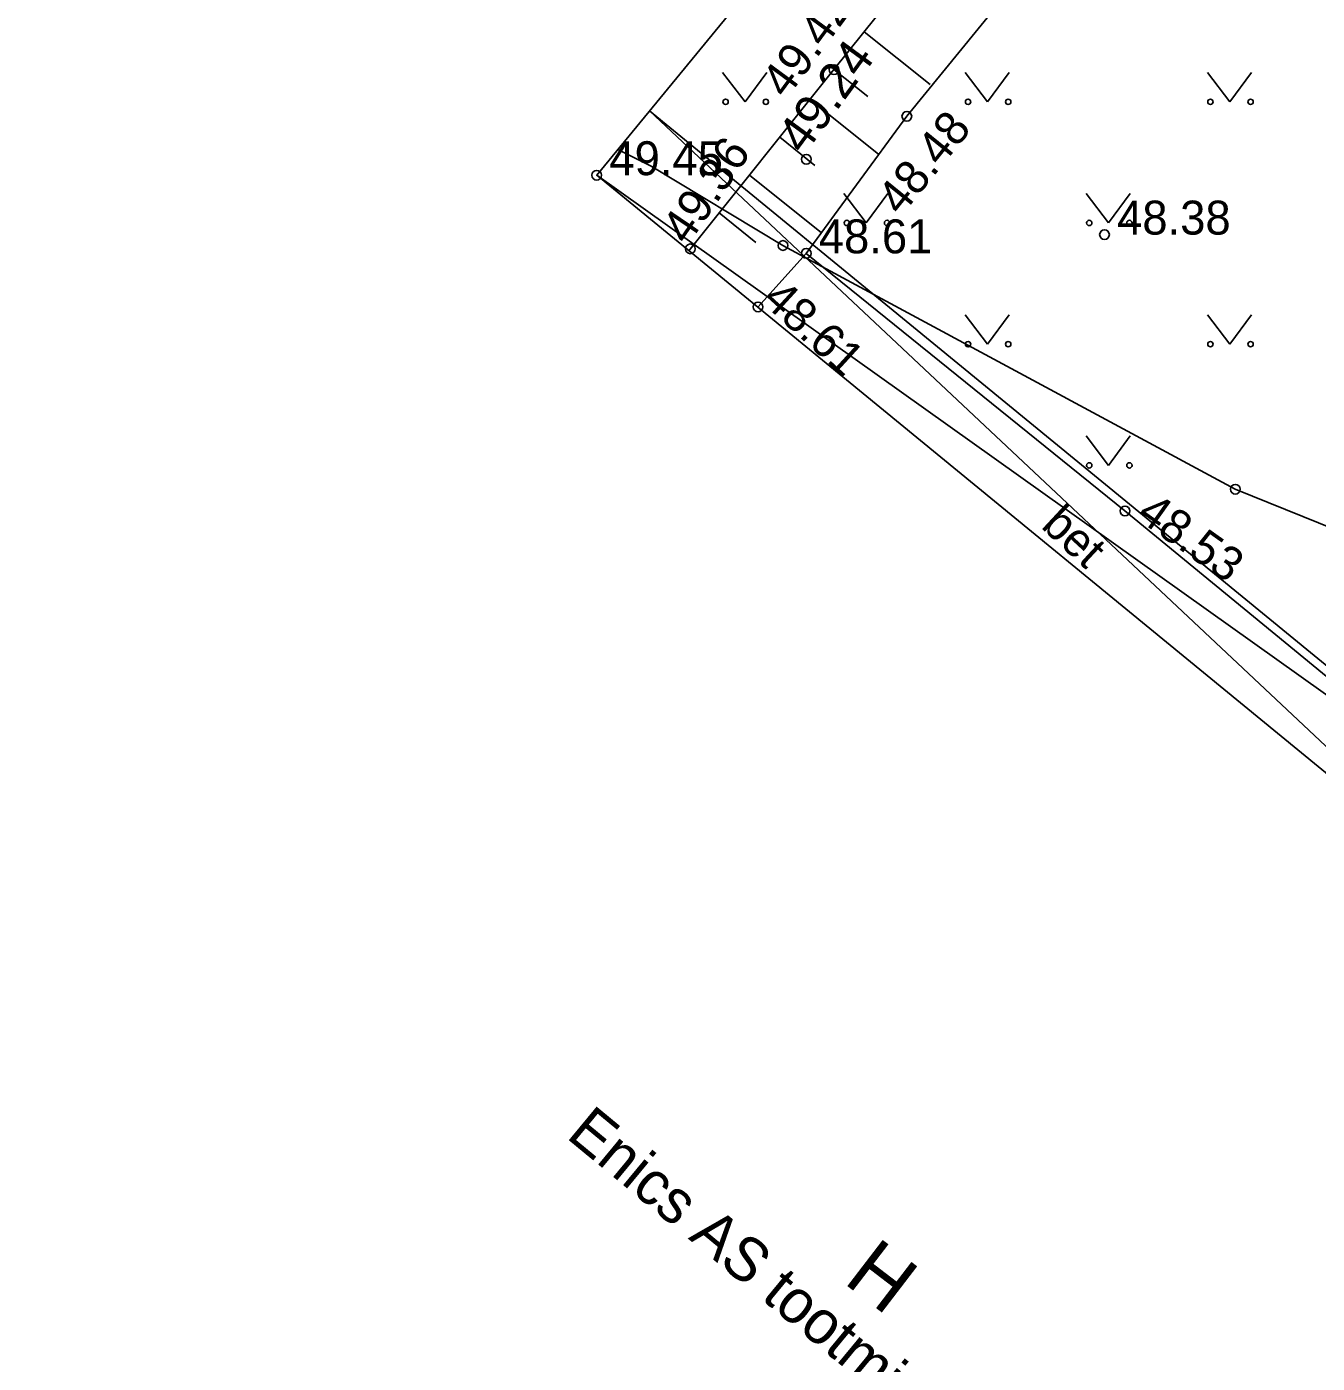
# Model space of a CAD drawing. Extents: x 640876 to 641418, y 6455595 to 6456085.
# Drawn here: x 641167.04 to 641193.66, y 6455893.98 to 6455921.55 of the extents above; entities that cross this region are included whole.
import ezdxf

# ---------------------------------------------------------------- set-up
doc = ezdxf.new("R2010")
doc.units = 0
for name, color, linetype in [('HALJASTUS', 7, 'Continuous'), ('HOONE', 7, 'Continuous'), ('HOONEDET', 7, 'Continuous'), ('KORGUS', 7, 'Continuous'), ('MOOTKORG', 7, 'Continuous'), ('MOOTMPUNKT', 7, 'Continuous'), ('MPKAABEL', 7, 'Continuous'), ('RELJEEF', 7, 'Continuous'), ('TEE', 7, 'Continuous')]:
    doc.layers.add(name, color=color, linetype=linetype)

msp = doc.modelspace()

# ---------------------------------------------------------------- linework, layer by layer
at = {"layer": 'HALJASTUS'}
for p, q in [((641181.394, 6455920.609), (641181.857, 6455920.002)), ((641181.857, 6455920.002), (641182.303, 6455920.609)), ((641186.394, 6455920.609), (641186.857, 6455920.002)), ((641186.857, 6455920.002), (641187.303, 6455920.609)), ((641191.394, 6455920.609), (641191.857, 6455920.002)), ((641191.857, 6455920.002), (641192.303, 6455920.609)), ((641183.894, 6455918.109), (641184.357, 6455917.502)), ((641184.357, 6455917.502), (641184.803, 6455918.109)), ((641188.894, 6455918.109), (641189.357, 6455917.502)), ((641189.357, 6455917.502), (641189.803, 6455918.109)), ((641186.394, 6455915.609), (641186.857, 6455915.002)), ((641186.857, 6455915.002), (641187.303, 6455915.609)), ((641191.394, 6455915.609), (641191.857, 6455915.002)), ((641191.857, 6455915.002), (641192.303, 6455915.609)), ((641188.894, 6455913.109), (641189.357, 6455912.502)), ((641189.357, 6455912.502), (641189.803, 6455913.109))]:
    msp.add_line(p, q, dxfattribs=at)
for centre in [(641181.456, 6455920.002), (641182.285, 6455920.002), (641186.456, 6455920.002), (641187.285, 6455920.002), (641191.456, 6455920.002), (641192.285, 6455920.002), (641183.956, 6455917.502), (641184.785, 6455917.502), (641188.956, 6455917.502), (641189.785, 6455917.502), (641186.456, 6455915.002), (641187.285, 6455915.002), (641191.456, 6455915.002), (641192.285, 6455915.002), (641188.956, 6455912.502), (641189.785, 6455912.502)]:
    msp.add_circle(centre, 0.055, dxfattribs=at)
at = {"layer": 'HOONE'}
for points in [[(641149.742, 6455963.717), (641189.36, 6455931.349), (641178.797, 6455918.488), (641209.743, 6455893.117), (641188.509, 6455867.25), (641179.281, 6455874.809), (641167.4, 6455884.521), (641162.961, 6455888.191)], [(641179.888, 6455919.816), (641199.46, 6455903.77), (641198.37, 6455902.441)]]:
    msp.add_lwpolyline(points, dxfattribs=at)
at = {"layer": 'HOONEDET'}
for p, q in [((641179.888, 6455919.816), (641198.37, 6455902.441)), ((641199.46, 6455903.77), (641178.797, 6455918.488))]:
    msp.add_line(p, q, dxfattribs=at)
at = {"layer": 'KORGUS'}
for centre in [(641183.691, 6455920.667), (641185.194, 6455919.704), (641189.271, 6455917.263), (641180.727, 6455916.969), (641182.125, 6455915.771), (641189.693, 6455911.562)]:
    msp.add_circle(centre, 0.1, dxfattribs=at)
at = {"layer": 'MOOTMPUNKT'}
for centre in [(641183.121, 6455918.816), (641178.797, 6455918.488), (641182.638, 6455917.038), (641183.118, 6455916.876), (641191.968, 6455912.01)]:
    msp.add_circle(centre, 0.1, dxfattribs=at)
at = {"layer": 'MPKAABEL'}
msp.add_lwpolyline([(641217.231, 6455897.043), (641216.873, 6455897.056), (641212.28, 6455900.551), (641203.071, 6455908.185), (641202.599, 6455908.111), (641199.952, 6455908.785), (641191.968, 6455912.01), (641182.638, 6455917.038), (641179.917, 6455918.673), (641179.233, 6455919.019)], dxfattribs=at)
at = {"layer": 'RELJEEF'}
for p, q in [((641184.316, 6455921.447), (641185.675, 6455920.359)), ((641183.691, 6455920.667), (641184.387, 6455920.109)), ((641183.198, 6455920.052), (641184.615, 6455918.916)), ((641182.573, 6455919.272), (641183.298, 6455918.69)), ((641181.947, 6455918.491), (641183.431, 6455917.302)), ((641181.322, 6455917.711), (641182.08, 6455917.103))]:
    msp.add_line(p, q, dxfattribs=at)
for points in [[(641151.026, 6455962.667), (641152.889, 6455965.903), (641154.684, 6455966.138), (641158.993, 6455964.066), (641177.637, 6455949.117), (641191.912, 6455936.582), (641192.954, 6455935.439), (641193.346, 6455934.637), (641193.426, 6455931.281), (641192.589, 6455929.191), (641189.209, 6455924.627), (641185.194, 6455919.704), (641183.118, 6455916.876)], [(641180.696, 6455916.931), (641183.691, 6455920.667), (641188.083, 6455926.146), (641190.953, 6455930.022), (641191.568, 6455931.875), (641191.593, 6455933.908), (641191.133, 6455934.798)]]:
    msp.add_lwpolyline(points, dxfattribs=at)
at = {"layer": 'TEE'}
msp.add_line((641183.118, 6455916.876), (641182.119, 6455915.764), dxfattribs=at)
msp.add_lwpolyline([(641195.845, 6455906.509), (641189.693, 6455911.562), (641183.118, 6455916.876)], dxfattribs=at)

# ---------------------------------------------------------------- texts
at = {"layer": 'HOONE'}
for s, height, rotation, p in [('Enics AS tootmishoone', 0.9, 320.4148, (641178.145, 6455898.642)), ('H', 1.2, 322.5447, (641183.862, 6455895.65))]:
    msp.add_text(s, height=height, rotation=rotation, dxfattribs=at).set_placement(p)
at = {"layer": 'HOONEDET'}
msp.add_text('bet', height=0.7, rotation=317.1586, dxfattribs=at).set_placement((641187.939, 6455911.23))
at = {"layer": 'KORGUS'}
for s, height, rotation, p in [(' 49.42', 0.7, 53.5795, (641182.554, 6455919.833)), ('49.24', 0.75, 53.7777, (641183.072, 6455918.884)), (' 48.48', 0.7, 50.9782, (641184.91, 6455917.423)), (' 49.36', 0.7, 55.7492, (641180.528, 6455916.807)), (' 48.61', 0.7, 317.5345, (641181.986, 6455916.053)), (' 48.53', 0.7, 324.6349, (641189.693, 6455911.562))]:
    msp.add_text(s, height=height, rotation=rotation, dxfattribs=at).set_placement(p)
msp.add_text(' 48.38', height=0.7, dxfattribs=at).set_placement((641189.271, 6455917.263))
at = {"layer": 'MOOTKORG'}
for s, p in [(' 49.45', (641178.797, 6455918.488)), (' 48.61', (641183.118, 6455916.876))]:
    msp.add_text(s, height=0.7, dxfattribs=at).set_placement(p)

doc.saveas('drawing.dxf')
